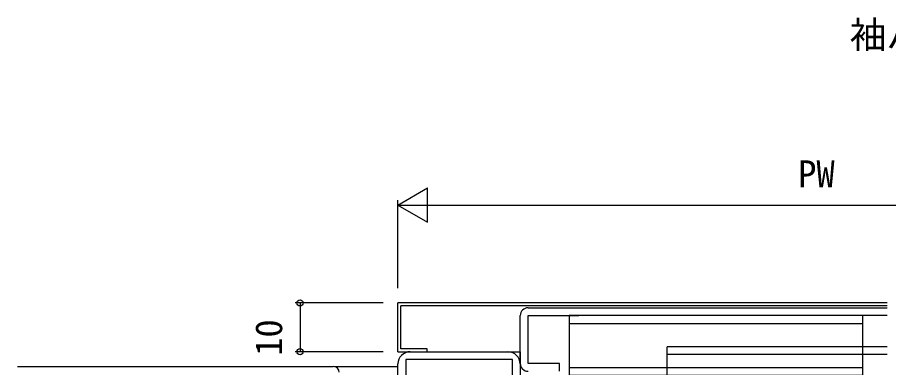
# Model space of a CAD drawing. Units: millimetres, scale not verified. Extents: x -437 to 438, y -344 to 340.
# Drawn here: x 136.7 to 314.7, y 18.5 to 90.1 of the extents above; entities that cross this region are included whole.
import ezdxf
from ezdxf.enums import TextEntityAlignment as Align

# ---------------------------------------------------------------- set-up
doc = ezdxf.new("R2010")
doc.units = ezdxf.units.MM
doc.header["$LTSCALE"] = 2
for name, color, linetype in [('0-1_USER1', 3, 'Continuous'), ('0-2_YKK_11', 7, 'Continuous'), ('0-4_YKK_12', 2, 'Continuous'), ('0-5_YKK_13', 4, 'Continuous'), ('0-7_YKK_D', 6, 'Continuous')]:
    doc.layers.add(name, color=color, linetype=linetype)
doc.styles.add('ＭＳ ゴシック', font='')
doc.styles.get('ＭＳ ゴシック').set_extended_font_data('MS Gothic')

msp = doc.modelspace()

# ---------------------------------------------------------------- linework, layer by layer
at = {"layer": '0-2_YKK_11'}
msp.add_line((216.9, 21.717), (236.9, 21.717), dxfattribs=at)
for points in [[(239.4, 19.217), (239.4, 3.717), (237.8, 3.717), (237.8, 20.117), (216, 20.117), (216, 12.917)], [(197.2, 11.717), (214.4, 11.717), (214.4, 19.217)]]:
    msp.add_lwpolyline(points, dxfattribs=at)
for centre, start, end in [((216.9, 19.217), 89.99998, 180.00002), ((236.9, 19.217), 0, 89.99998)]:
    msp.add_arc(centre, 2.5, start, end, dxfattribs=at)
at = {"layer": '0-4_YKK_12'}
for p, q in [((201.426, 18.717), (214.4, 18.717)), ((239.517, 18.717), (239.4, 18.717))]:
    msp.add_line(p, q, dxfattribs=at)
msp.add_lwpolyline([(214.4, 21.717), (239.4, 21.717), (239.4, 18.717)], dxfattribs=at)
at = {"layer": '0-5_YKK_13'}
for p, q in [((314.4, 31.714), (214.4, 31.714)), ((214.4, 21.717), (214.4, 31.714)), ((314.4, 31.114), (215, 31.114)), ((215, 22.317), (215, 31.114)), ((241, 30.714), (314.4, 30.714)), ((239.4, 19.317), (239.4, 29.114)), ((241, 29.114), (251.4, 29.114)), ((241, 19.317), (241, 29.114)), ((314.4, 29.114), (251.4, 29.114)), ((249.398, 27.514), (309.398, 27.514)), ((314.4, 22.717), (269.4, 22.717)), ((269.4, 14.317), (269.4, 22.717)), ((314.4, 21.153), (269.4, 21.185)), ((136.65, 18.717), (201.2, 18.717)), ((247.4, 19.317), (241, 19.317)), ((247.4, 17.717), (247.4, 19.317)), ((249.398, 18.514), (309.398, 18.514))]:
    msp.add_line(p, q, dxfattribs=at)
msp.add_lwpolyline([(309.398, 29.114), (249.398, 29.114), (249.398, 16.914), (309.398, 16.914)], close=True, dxfattribs=at)
msp.add_lwpolyline([(214.4, 21.717), (220.4, 21.717), (220.4, 22.317), (215, 22.317)], dxfattribs=at)
for centre, radius, start, end in [((241, 29.114), 1.6, 90, 180), ((201.2, 17.517), 1.2, 0, 90), ((241, 19.317), 1.6, 180, 270)]:
    msp.add_arc(centre, radius, start, end, dxfattribs=at)
at = {"layer": '0-7_YKK_D'}
for p, q in [((214.4, 51.714), (220.462, 55.214)), ((220.462, 48.214), (220.462, 55.214)), ((214.4, 34.714), (214.4, 52.714)), ((214.4, 51.714), (220.462, 48.214)), ((214.4, 51.714), (226.524, 51.714)), ((221.4, 51.714), (386.4, 51.714)), ((211.4, 31.714), (193.4, 31.714)), ((194.4, 31.714), (194.4, 21.717)), ((211.4, 21.717), (193.4, 21.717))]:
    msp.add_line(p, q, dxfattribs=at)
for centre in [(194.4, 31.714), (194.4, 21.717)]:
    msp.add_circle(centre, 0.637, dxfattribs=at)

# ---------------------------------------------------------------- texts
at = {"layer": '0-1_USER1', "style": 'ＭＳ ゴシック'}
msp.add_text('袖パネル部', height=5.499, dxfattribs=at).set_placement((306.724, 82.144), align=Align.BOTTOM_LEFT)
at = {"layer": '0-7_YKK_D', "style": 'ＭＳ ゴシック'}
msp.add_text('PW', height=5.499, dxfattribs=at).set_placement((296.187, 53.714), align=Align.BOTTOM_LEFT)
msp.add_text('10', height=5.499, rotation=90, dxfattribs=at).set_placement((192.4, 20.877), align=Align.BOTTOM_LEFT)

doc.saveas('drawing.dxf')
